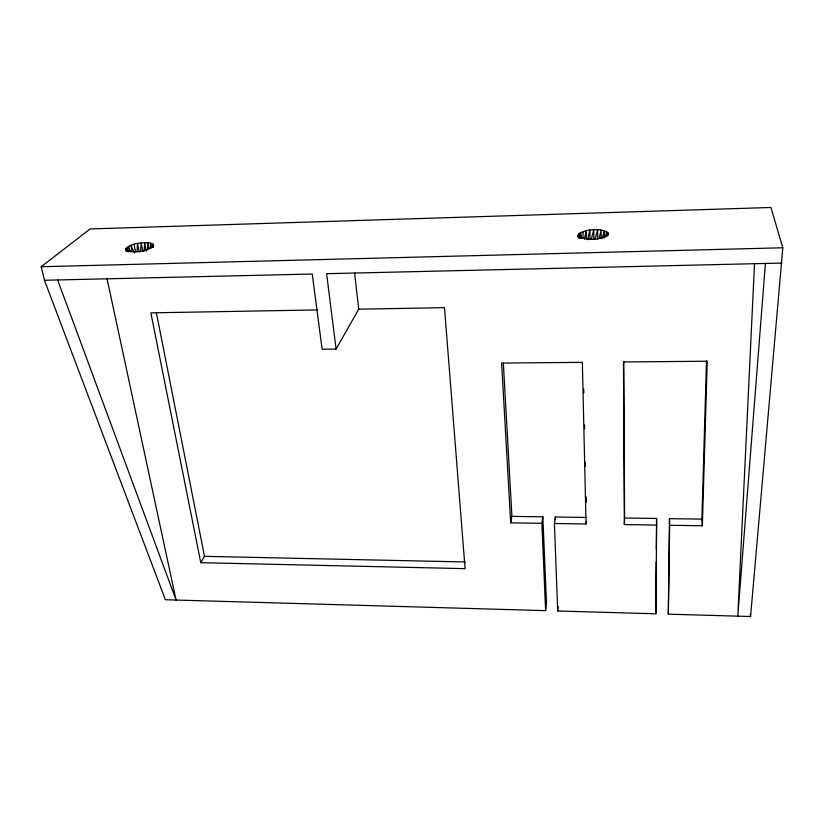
<?xml version="1.0" encoding="UTF-8"?>
<svg xmlns="http://www.w3.org/2000/svg" width="824" height="824" viewBox="0 0 824 824"><rect width="100%" height="100%" fill="white"/><g stroke="black" fill="none" stroke-linecap="round" stroke-linejoin="round"><path stroke-width="1.24" d="M150.493 248.261L150.524 243.121C142.192 242.359 132.036 242.781 125.65 248.714L125.681 249.775C134.065 253.823 146.559 251.68 153.594 245.655L153.48 244.615L150.524 243.121L151.451 247.931M656.192 561.937L655.852 613.808L557.683 610.996L554.439 523.498L555.294 517.009L586.616 517.462M656.306 549.155L656.584 518.471L624.602 518.008L624.376 524.579L656.646 525.073L655.852 613.808M669.469 518.657L669.644 525.279L702.357 525.774L701.883 519.12L669.469 518.657L668.326 614.168L750.571 616.527L782.8 247.767L770.934 207.473L90.125 228.948L41.2 266.729L44.455 280.273L165.377 599.738L545.612 610.646L546.508 603.673L542.841 516.823L511.931 516.38L510.695 522.828L541.883 523.302L542.841 516.823M668.326 614.168L669.644 525.279M701.883 519.12L706.508 360.83M702.357 525.774L707.229 361.221L623.469 361.973L624.376 524.579M147.558 249.94L147.887 242.771L149.062 248.776M754.516 263.855L737.789 616.156L765.403 263.453M137.072 251.135L137.526 243.492L139.204 251.897M144.107 251.268L144.694 242.709L146.342 251.114M140.523 251.701L141.162 242.967L142.82 251.361M554.439 523.498L586.049 523.982L586.235 521.808M557.683 610.996L558.209 606.33M584.494 239.31L586.183 230.514C593.259 229.587 601.654 228.413 607.855 232.708L607.618 235.159C599.192 240.031 586.884 241.02 578.376 235.973L578.778 233.542L586.183 230.514L586.348 238.816M602.622 238.157L604.157 230.73L605.187 237.075M587.594 239.815L589.84 229.948L590.015 239.434M599.192 238.188L601.139 230.081L601.252 238.404M591.313 239.351L593.733 229.68L593.888 239.176M595.175 239.187L597.575 229.731L597.73 239.228M44.455 280.273L312.244 274.021L322.122 349.232L336.079 349.067L358.728 309.185L354.536 272.456M358.728 309.185L444.486 307.671L465.086 568.642L200.788 562.679L204.507 556.334L156.457 313.141M41.2 266.729L782.8 247.767M781.904 263.072L326.613 273.692L336.079 349.067M317.528 309.917L150.864 312.863L200.788 562.679M204.507 556.334L465.395 561.958M134.58 253.05L130.903 245.264L132.118 251.279M130.728 251.887L128.348 246.376L129.327 251.196M128.194 251.948L126.556 247.56L127.298 251.176M57.629 279.964L176.078 600.047L106.924 278.162M126.371 251.135L125.65 248.714L126.144 251.135M152.625 247.53L152.43 243.75L153.336 247.282M581.744 238.383L580.457 232.368L580.59 238.321M134.034 244.275L135.476 251.485M152.43 243.75L153.13 247.365M579.499 238.301L578.778 233.542L578.881 238.301M750.273 614.107L750.571 616.527M606.938 236.375L606.454 231.626L606.516 236.406M578.252 237.147L578.067 234.768L578.118 237.157M503.32 362.807L511.931 516.38M510.695 522.828L501.62 363.075L582.352 362.344L586.049 523.982M541.883 523.302L545.612 610.646M607.937 235.108L607.855 232.708L607.885 235.108M555.294 517.009L555.386 519.563M583.732 389.01L583.814 392.863M584.535 424.978L584.628 428.83M585.38 462.223L585.462 466.075M586.152 496.903L586.276 502.043M582.98 231.348L583.135 238.466M604.157 230.73L604.25 237.879M656.584 518.471L656.646 525.073M623.747 361.623L624.602 518.008"/></g></svg>
